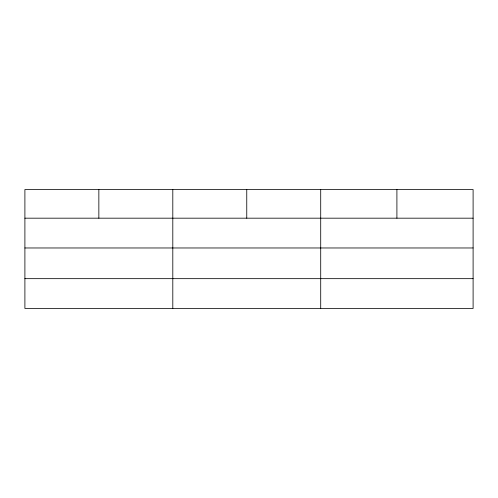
<?xml version="1.0" encoding="UTF-8"?>
<svg xmlns="http://www.w3.org/2000/svg" width="498" height="498" viewBox="0 0 498 498"><rect width="100%" height="100%" fill="white"/><g stroke="black" fill="none" stroke-linecap="round" stroke-linejoin="round"><path stroke-width="0.75" d="M473.1 247.973L473.1 189.545L24.9 189.545L24.9 308.455L473.1 308.455L473.1 247.973L24.9 247.973M24.9 218.18L473.1 218.18M24.9 278.662L473.1 278.662M396.906 189.545L396.906 218.18M320.712 189.545L320.712 308.455M246.759 189.545L246.759 218.18M172.806 189.545L172.806 308.455M98.853 189.545L98.853 218.18"/></g></svg>
